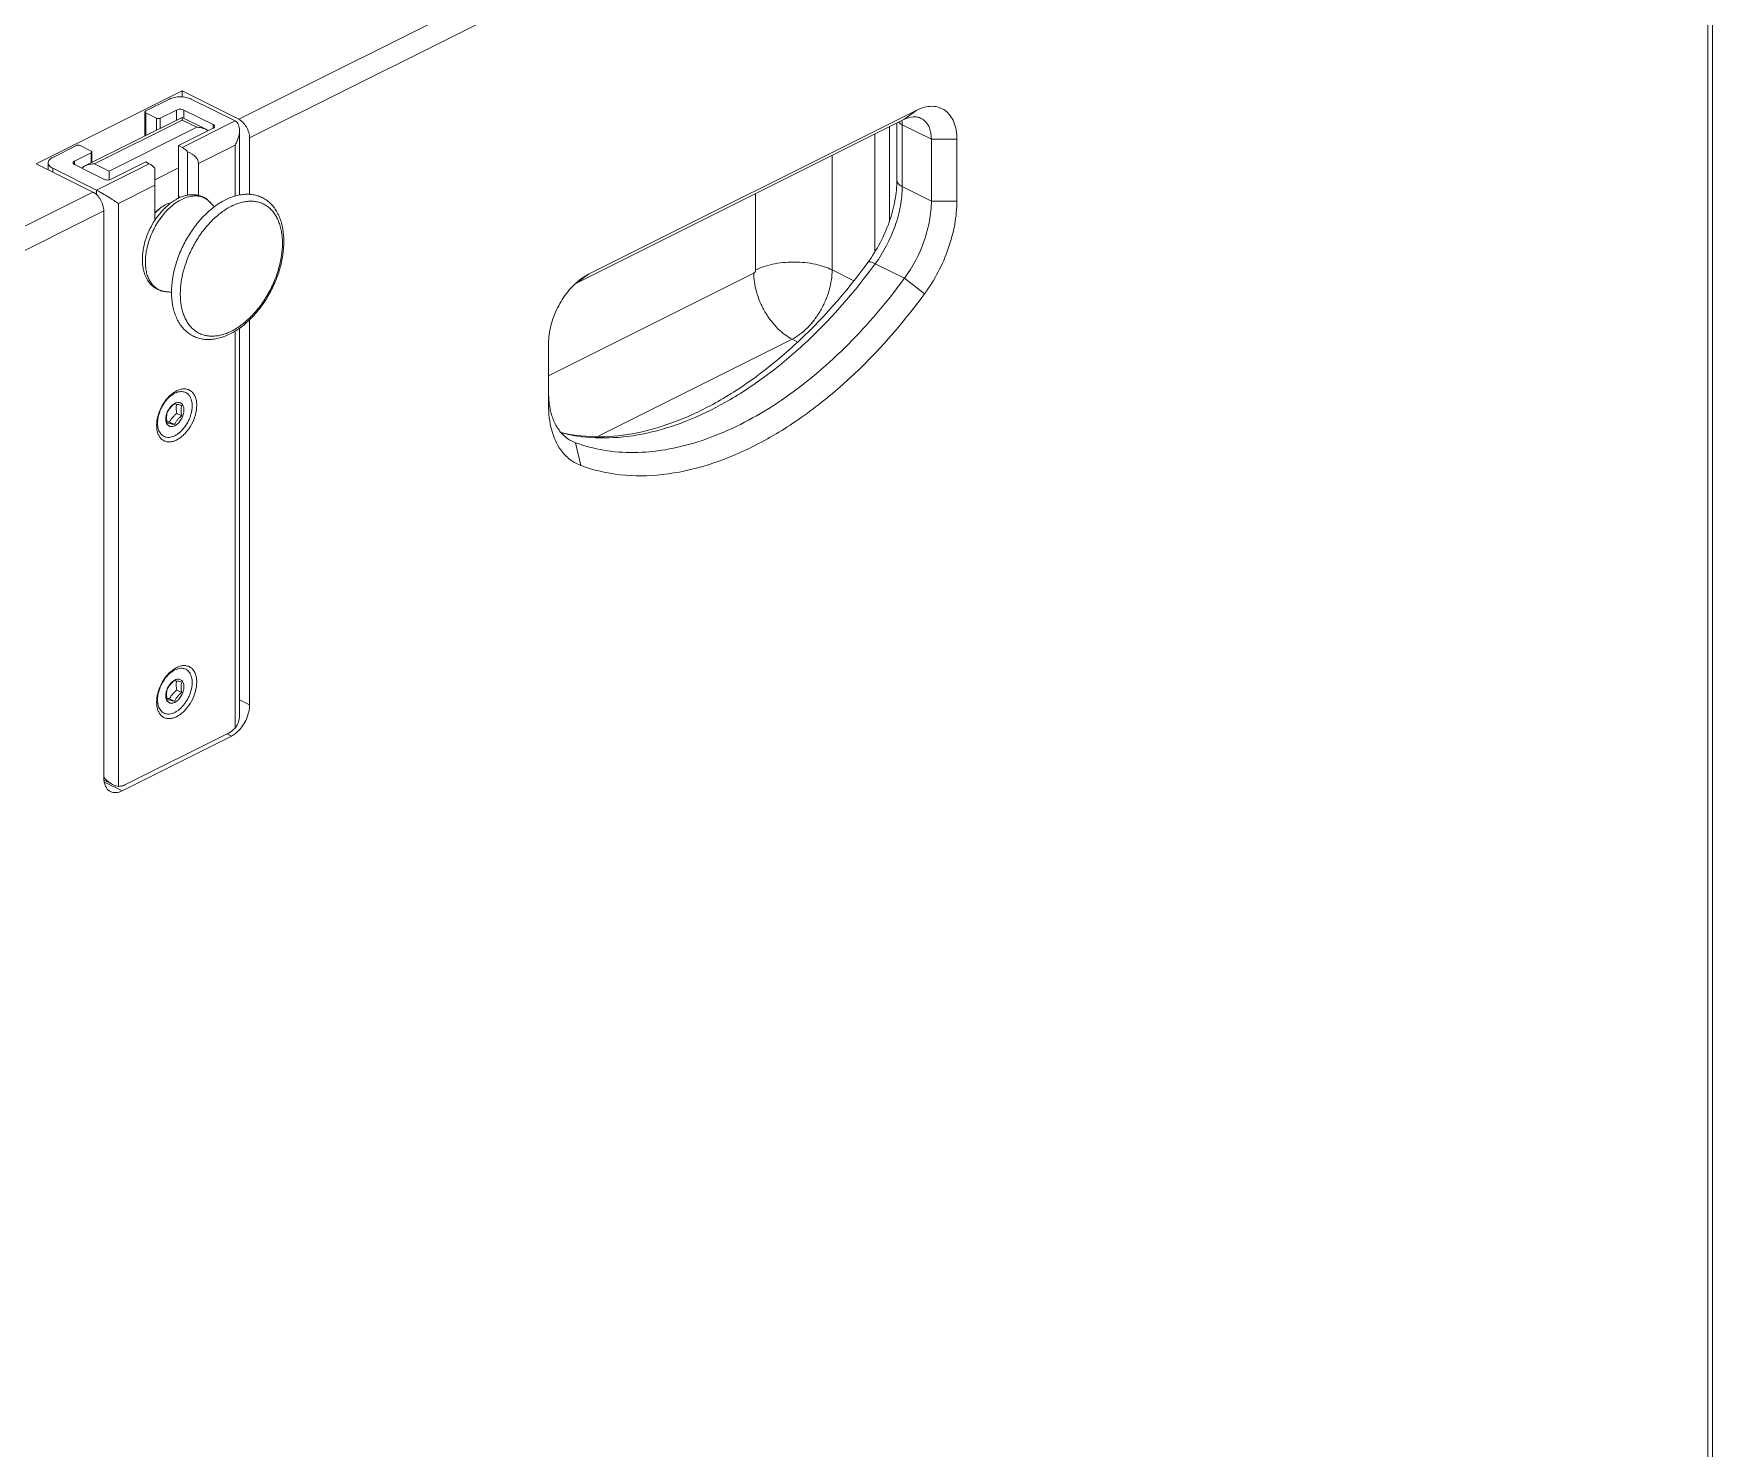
# Model space of a CAD drawing. Header units: millimetres. Extents: x 1177 to 4147, y 93 to 2194.
# Drawn here: x 2717 to 2944.9, y 840.2 to 1032.4 of the extents above; entities that cross this region are included whole.
import ezdxf

# ---------------------------------------------------------------- set-up
doc = ezdxf.new("R2010")
doc.units = ezdxf.units.MM
doc.header["$LTSCALE"] = 0.1
doc.layers.get('0').update_dxf_attribs({"lineweight": 13})

# ---------------------------------------------------------------- blocks, each defined once
blk = doc.blocks.new('02')
for p, q in [((4690.31, 1049.53), (4973.15, 1190.95)), ((4692.43, 1045.87), (4975.27, 1187.29)), ((4975.27, 1187.29), (4975.27, 690.19)), ((4976.15, 1188.35), (4976.15, 691.25)), ((4651.06, 1040.86), (4679.35, 1055.01)), ((4679.35, 1053.83), (4679.35, 1055.01)), ((4690.31, 1049.53), (4679.35, 1055.01)), ((4676.87, 1053.42), (4672.27, 1051.12)), ((4689.6, 1049.17), (4681.11, 1053.42)), ((4679.35, 1049.86), (4660.62, 1040.5)), ((4662.37, 1040.86), (4679.35, 1049.35)), ((4672.13, 1050.94), (4672.13, 1046.25)), ((4672.27, 1050.76), (4672.27, 1046.33)), ((4672.27, 1050.76), (4674.4, 1049.7)), ((4674.4, 1049.7), (4674.4, 1047.39)), ((4675.1, 1049.7), (4678.28, 1051.29)), ((4675.1, 1049.7), (4675.1, 1047.74)), ((4678.28, 1049.33), (4678.28, 1051.29)), ((4679.35, 1049.35), (4679.35, 1049.86)), ((4683.93, 1047.57), (4679.35, 1049.86)), ((4682.17, 1047.94), (4679.35, 1049.35)), ((4679.35, 1044.05), (4689.6, 1049.17)), ((4679.7, 1049.69), (4679.7, 1051.29)), ((4679.7, 1051.29), (4685.36, 1048.47)), ((4755.71, 1017.63), (4819.35, 1049.45)), ((4758.19, 1019.43), (4821.83, 1051.25)), ((4817.97, 1037.68), (4817.97, 1048.76)), ((4821.83, 1051.25), (4819.35, 1049.45)), ((4682.17, 1047.94), (4665.2, 1039.45)), ((4685.36, 1047.76), (4678.64, 1044.4)), ((4685.36, 1047.76), (4685.36, 1048.47)), ((4690.48, 1047.35), (4690.48, 1034.78)), ((4692.43, 1045.87), (4692.43, 1034.91)), ((4813.7, 1023.89), (4813.7, 1046.62)), ((4816.52, 1029.69), (4816.52, 1048.04)), ((4819, 1036.44), (4819, 1048.44)), ((4824.66, 1045.61), (4819, 1048.44)), ((4829.61, 1045.61), (4824.66, 1045.61)), ((4824.66, 1045.61), (4824.66, 1033.62)), ((4829.61, 1045.61), (4829.61, 1033.62)), ((4658.84, 1044.4), (4654.24, 1042.1)), ((4658.49, 1041.39), (4661.67, 1042.99)), ((4661.67, 1043.34), (4659.55, 1044.4)), ((4661.67, 1042.99), (4661.67, 1041.02)), ((4661.81, 1043.16), (4661.81, 1041.1)), ((4678.64, 1044.4), (4678.64, 1034.51)), ((4679.35, 1044.05), (4678.64, 1044.4)), ((4680.41, 1043.17), (4680.41, 1034.77)), ((4682.53, 1040.92), (4689.6, 1044.45)), ((4689.6, 1044.45), (4689.6, 1034.6)), ((4805.42, 1042.49), (4805.42, 1020.26)), ((4662.02, 1035.38), (4651.06, 1040.86)), ((4653.36, 1041.04), (4653.36, 1039.71)), ((4654.24, 1039.98), (4654.24, 1039.27)), ((4654.24, 1039.98), (4662.73, 1035.74)), ((4658.49, 1040.69), (4658.49, 1041.39)), ((4664.14, 1037.86), (4658.49, 1040.69)), ((4665.2, 1039.45), (4662.37, 1040.86)), ((4662.73, 1035.74), (4672.98, 1040.86)), ((4665.2, 1037.75), (4665.2, 1039.45)), ((4672.27, 1041.22), (4665.56, 1037.86)), ((4672.98, 1040.86), (4672.27, 1041.22)), ((4678.64, 1040.07), (4674.04, 1037.77)), ((4674.04, 1029.86), (4674.04, 1039.99)), ((4682.53, 1040.92), (4682.53, 1034.73)), ((4662.73, 1035.74), (4662.73, 1034.86)), ((4666.97, 1033.14), (4674.04, 1036.68)), ((4824.66, 1033.62), (4819, 1036.44)), ((4630, 1019.37), (4662.02, 1035.38)), ((4666.97, 1033.14), (4666.97, 920.05)), ((4674.61, 1031.89), (4675.17, 1032.31)), ((4678.64, 1034.51), (4678.99, 1034.34)), ((4790.57, 1020.26), (4790.57, 1035.06)), ((4829.61, 1033.62), (4824.66, 1033.62)), ((4632.12, 1015.71), (4664.14, 1031.73)), ((4664.14, 1031.73), (4664.14, 921.74)), ((4673.82, 1029.54), (4673.8, 1029.51)), ((4750.41, 999.74), (4790.22, 1019.65)), ((4758.19, 1019.43), (4755.71, 1017.63)), ((4756.63, 1018.45), (4758.19, 1019.43)), ((4805.42, 1020.26), (4809.47, 1018.23)), ((4819.44, 1018.65), (4813.78, 1021.47)), ((4823.35, 1015.65), (4819.44, 1018.65)), ((4692.43, 1010.62), (4692.43, 935.88)), ((4689.6, 1008.39), (4689.6, 931.37)), ((4690.48, 1008.99), (4690.48, 933.94)), ((4797.64, 1006.84), (4760.14, 988.09)), ((4798.57, 1006.38), (4797.64, 1006.84)), ((4750.41, 994.02), (4750.41, 1006.01)), ((4677.85, 990.25), (4676.9, 990.72)), ((4679.27, 991.95), (4678.32, 992.43)), ((4755.63, 986.74), (4754.96, 987.03)), ((4755.63, 986.74), (4754.98, 987.06)), ((4756.67, 982.31), (4755.63, 986.74)), ((4679.27, 938.26), (4678.32, 938.74)), ((4677.85, 936.55), (4676.9, 937.03)), ((4692.43, 935.88), (4690.48, 936.86)), ((4667.68, 919.18), (4688.89, 929.78)), ((4668.39, 920.4), (4688.18, 930.3)), ((4688.89, 929.78), (4688.03, 930.22)), ((4664.21, 921.22), (4665.98, 920.34)), ((4667.68, 919.18), (4664.26, 920.89))]:
    blk.add_line(p, q)
blk.add_lwpolyline([(4673.82, 1029.54), (4673.81, 1029.53), (4673.8, 1029.51)])
for centre, radius, start, end in [((4686.89, 1021.53), 15.33, 147.0268, 148.5104), ((4718.32, 1091.22), 118.23, 323.5283, 323.8463), ((4676.32, 1013.64), 2.41, 66.2621, 66.9152), ((4680.93, 991.75), 5.7, 125.2079, 126.8723), ((4678.88, 992.47), 2.13, 116.6099, 120.0733), ((4680.12, 991.11), 3.98, 158.6971, 159.1186), ((4680.93, 938.05), 5.7, 125.2079, 126.8723), ((4680.12, 937.41), 3.98, 158.6971, 159.1186), ((4678.88, 938.78), 2.13, 116.6099, 120.0733), ((4685.82, 935.18), 6.23, 311.929, 315.1076)]:
    blk.add_arc(centre, radius, start, end)
blk.add_ellipse((4678.28, 1040.92), major_axis=(4.24, 0), ratio=0.612372, start_param=0, end_param=1.047198)
for points, knots in [([(4681.11, 1053.42), (4680.97, 1053.49), (4680.65, 1053.62), (4679.94, 1053.8), (4678.99, 1053.89), (4678.04, 1053.8), (4677.34, 1053.62), (4677.02, 1053.49), (4676.87, 1053.42)], [0, 0, 0, 0, 0.112572, 0.235644, 0.5, 0.764356, 0.887428, 1, 1, 1, 1]), ([(4821.83, 1051.25), (4822.31, 1051.49), (4823.28, 1051.87), (4824.77, 1052.08), (4826.16, 1051.87), (4827.38, 1051.25), (4828.37, 1050.25), (4829.09, 1048.93), (4829.52, 1047.35), (4829.61, 1046.2), (4829.61, 1045.61)], [0, 0, 0, 0, 0.13479, 0.257227, 0.370323, 0.480087, 0.593354, 0.715915, 0.851336, 1, 1, 1, 1]), ([(4672.27, 1051.12), (4672.25, 1051.11), (4672.21, 1051.08), (4672.17, 1051.04), (4672.14, 1050.99), (4672.13, 1050.96), (4672.13, 1050.94)], [0, 0, 0, 0, 0.301881, 0.565479, 0.793524, 1, 1, 1, 1]), ([(4672.13, 1050.94), (4672.13, 1050.92), (4672.14, 1050.89), (4672.17, 1050.84), (4672.21, 1050.8), (4672.25, 1050.77), (4672.27, 1050.76)], [0, 0, 0, 0, 0.206476, 0.434521, 0.698119, 1, 1, 1, 1]), ([(4674.4, 1049.7), (4674.45, 1049.68), (4674.56, 1049.64), (4674.75, 1049.62), (4674.93, 1049.64), (4675.05, 1049.68), (4675.1, 1049.7)], [0, 0, 0, 0, 0.23537, 0.5, 0.76463, 1, 1, 1, 1]), ([(4678.28, 1051.29), (4678.39, 1051.35), (4678.62, 1051.42), (4678.99, 1051.45), (4679.36, 1051.42), (4679.6, 1051.35), (4679.7, 1051.29)], [0, 0, 0, 0, 0.235399, 0.5, 0.764601, 1, 1, 1, 1]), ([(4689.6, 1049.17), (4689.75, 1049.1), (4690.02, 1048.88), (4690.3, 1048.44), (4690.45, 1047.91), (4690.48, 1047.54), (4690.48, 1047.35)], [0, 0, 0, 0, 0.235988, 0.478323, 0.732949, 1, 1, 1, 1]), ([(4692.43, 1045.87), (4692.43, 1046.23), (4692.3, 1046.98), (4691.85, 1048.03), (4691.18, 1048.92), (4690.61, 1049.38), (4690.31, 1049.53)], [0, 0, 0, 0, 0.246793, 0.511785, 0.770324, 1, 1, 1, 1]), ([(4818.3, 1048.93), (4818.33, 1048.9), (4818.45, 1048.79), (4818.58, 1048.68), (4818.69, 1048.61)], [0, 0, 0, 0, 0.235824, 1, 1, 1, 1]), ([(4818.69, 1048.61), (4818.71, 1048.6), (4818.81, 1048.53), (4818.92, 1048.48), (4819, 1048.44)], [0, 0, 0, 0, 0.242404, 1, 1, 1, 1]), ([(4819, 1048.44), (4819, 1048.51), (4819, 1048.78), (4818.98, 1049.06), (4818.95, 1049.26)], [0, 0, 0, 0, 0.254987, 1, 1, 1, 1]), ([(4819.35, 1049.45), (4819.9, 1049.73), (4820.79, 1050.01), (4821.95, 1049.96), (4822.47, 1049.78), (4822.71, 1049.66)], [0, 0, 0, 0, 0.534132, 0.772347, 1, 1, 1, 1]), ([(4822.71, 1049.66), (4823.01, 1049.51), (4823.59, 1049.07), (4824.21, 1048.12), (4824.58, 1046.93), (4824.66, 1046.06), (4824.66, 1045.61)], [0, 0, 0, 0, 0.217167, 0.450362, 0.71044, 1, 1, 1, 1]), ([(4682.17, 1047.94), (4682.48, 1047.94), (4683.08, 1047.89), (4683.66, 1047.7), (4683.93, 1047.57)], [0, 0, 0, 0, 0.504122, 1, 1, 1, 1]), ([(4683.93, 1047.57), (4683.97, 1047.55), (4684.13, 1047.46), (4684.28, 1047.36), (4684.39, 1047.28)], [0, 0, 0, 0, 0.252696, 1, 1, 1, 1]), ([(4685.36, 1048.47), (4685.4, 1048.44), (4685.48, 1048.4), (4685.57, 1048.31), (4685.63, 1048.22), (4685.65, 1048.15), (4685.65, 1048.11)], [0, 0, 0, 0, 0.302291, 0.565549, 0.793458, 1, 1, 1, 1]), ([(4685.65, 1048.11), (4685.65, 1048.08), (4685.63, 1048.01), (4685.57, 1047.91), (4685.48, 1047.83), (4685.4, 1047.78), (4685.36, 1047.76)], [0, 0, 0, 0, 0.206542, 0.434451, 0.697709, 1, 1, 1, 1]), ([(4690.48, 1047.35), (4690.48, 1047.11), (4690.43, 1046.61), (4690.25, 1045.87), (4689.97, 1045.14), (4689.73, 1044.68), (4689.6, 1044.45)], [0, 0, 0, 0, 0.240398, 0.488828, 0.742714, 1, 1, 1, 1]), ([(4654.24, 1042.1), (4654.11, 1042.04), (4653.88, 1041.9), (4653.59, 1041.64), (4653.41, 1041.35), (4653.36, 1041.14), (4653.36, 1041.04)], [0, 0, 0, 0, 0.302467, 0.565523, 0.793418, 1, 1, 1, 1]), ([(4659.55, 1044.4), (4659.5, 1044.43), (4659.38, 1044.46), (4659.19, 1044.48), (4659.01, 1044.46), (4658.89, 1044.43), (4658.84, 1044.4)], [0, 0, 0, 0, 0.23537, 0.5, 0.76463, 1, 1, 1, 1]), ([(4661.81, 1043.16), (4661.81, 1043.18), (4661.81, 1043.21), (4661.78, 1043.26), (4661.73, 1043.31), (4661.69, 1043.33), (4661.67, 1043.34)], [0, 0, 0, 0, 0.206476, 0.434521, 0.698119, 1, 1, 1, 1]), ([(4661.67, 1042.99), (4661.69, 1043), (4661.73, 1043.02), (4661.78, 1043.06), (4661.81, 1043.11), (4661.81, 1043.15), (4661.81, 1043.16)], [0, 0, 0, 0, 0.301881, 0.565479, 0.793524, 1, 1, 1, 1]), ([(4679.35, 1044.05), (4679.54, 1043.95), (4679.93, 1043.69), (4680.25, 1043.35), (4680.41, 1043.17)], [0, 0, 0, 0, 0.475449, 1, 1, 1, 1]), ([(4653.36, 1041.04), (4653.36, 1040.94), (4653.41, 1040.73), (4653.59, 1040.44), (4653.88, 1040.19), (4654.11, 1040.05), (4654.24, 1039.98)], [0, 0, 0, 0, 0.206582, 0.434477, 0.697533, 1, 1, 1, 1]), ([(4658.19, 1041.04), (4658.19, 1041.07), (4658.21, 1041.14), (4658.27, 1041.24), (4658.36, 1041.33), (4658.44, 1041.37), (4658.49, 1041.39)], [0, 0, 0, 0, 0.206542, 0.434451, 0.697709, 1, 1, 1, 1]), ([(4658.49, 1040.69), (4658.44, 1040.71), (4658.36, 1040.76), (4658.27, 1040.84), (4658.21, 1040.94), (4658.19, 1041.01), (4658.19, 1041.04)], [0, 0, 0, 0, 0.302291, 0.565549, 0.793458, 1, 1, 1, 1]), ([(4660.62, 1040.5), (4660.49, 1040.43), (4660.23, 1040.28), (4660.01, 1040.08), (4659.9, 1039.98)], [0, 0, 0, 0, 0.505796, 1, 1, 1, 1]), ([(4662.37, 1040.86), (4662.07, 1040.86), (4661.47, 1040.82), (4660.89, 1040.63), (4660.62, 1040.5)], [0, 0, 0, 0, 0.50405, 1, 1, 1, 1]), ([(4672.98, 1040.86), (4673.18, 1040.77), (4673.56, 1040.5), (4673.89, 1040.17), (4674.04, 1039.99)], [0, 0, 0, 0, 0.475449, 1, 1, 1, 1]), ([(4666.97, 1033.14), (4666.84, 1033.23), (4666.57, 1033.43), (4666.12, 1033.73), (4665.63, 1034.05), (4664.89, 1034.52), (4664.1, 1034.99), (4663.31, 1035.44), (4662.92, 1035.65), (4662.73, 1035.74)], [0, 0, 0, 0, 0.095269, 0.202888, 0.321913, 0.451322, 0.732615, 0.873663, 1, 1, 1, 1]), ([(4665.56, 1037.86), (4665.45, 1037.81), (4665.22, 1037.74), (4664.85, 1037.7), (4664.48, 1037.74), (4664.24, 1037.81), (4664.14, 1037.86)], [0, 0, 0, 0, 0.235399, 0.5, 0.764601, 1, 1, 1, 1]), ([(4817.97, 1037.68), (4817.97, 1036.37), (4817.69, 1033.63), (4816.2, 1028.12), (4814.13, 1024.17), (4812.39, 1021.78)], [0, 0, 0, 0, 0.230076, 0.48108, 1, 1, 1, 1]), ([(4813.78, 1021.47), (4815.41, 1023.7), (4817.34, 1027.4), (4818.74, 1032.58), (4819, 1035.19), (4819, 1036.44)], [0, 0, 0, 0, 0.514533, 0.76522, 1, 1, 1, 1]), ([(4817.97, 1037.68), (4817.97, 1037.57), (4818.03, 1037.32), (4818.24, 1036.98), (4818.57, 1036.68), (4818.85, 1036.52), (4819, 1036.44)], [0, 0, 0, 0, 0.206476, 0.434521, 0.698119, 1, 1, 1, 1]), ([(4662.02, 1035.38), (4662.32, 1035.23), (4662.9, 1034.78), (4663.56, 1033.89), (4664.02, 1032.84), (4664.14, 1032.09), (4664.14, 1031.73)], [0, 0, 0, 0, 0.229676, 0.488215, 0.753207, 1, 1, 1, 1]), ([(4684.71, 1033.47), (4684.48, 1033.7), (4683.99, 1034.09), (4683.12, 1034.49), (4682.15, 1034.66), (4681.12, 1034.6), (4680.05, 1034.32), (4678.97, 1033.83), (4677.9, 1033.15), (4676.86, 1032.28), (4675.88, 1031.25), (4674.97, 1030.08), (4674.17, 1028.8), (4673.48, 1027.45), (4672.92, 1026.04), (4672.52, 1024.61), (4672.27, 1023.2), (4672.21, 1022.27), (4672.21, 1021.82)], [0, 0, 0, 0, 0.046254, 0.091892, 0.138682, 0.188164, 0.241419, 0.299003, 0.360991, 0.427071, 0.496632, 0.568846, 0.642732, 0.717223, 0.791222, 0.863654, 0.93353, 1, 1, 1, 1]), ([(4685.05, 1033.08), (4684.9, 1033.27), (4684.56, 1033.64), (4683.99, 1034.11), (4683.35, 1034.48), (4682.65, 1034.73), (4681.92, 1034.86), (4681.16, 1034.88), (4680.39, 1034.79), (4679.61, 1034.6), (4678.84, 1034.3), (4677.8, 1033.76), (4676.55, 1032.86), (4675.19, 1031.5), (4674.4, 1030.44), (4674.03, 1029.87)], [0, 0, 0, 0, 0.055595, 0.110352, 0.164777, 0.219281, 0.274308, 0.330316, 0.387741, 0.446983, 0.508361, 0.57208, 0.706626, 0.85004, 1, 1, 1, 1]), ([(4674.03, 1031.27), (4674.12, 1031.37), (4674.48, 1031.74), (4674.87, 1032.08), (4675.17, 1032.31)], [0, 0, 0, 0, 0.257742, 1, 1, 1, 1]), ([(4675.17, 1032.31), (4675.5, 1032.55), (4676.15, 1032.96), (4676.87, 1033.24), (4677.23, 1033.32)], [0, 0, 0, 0, 0.525497, 1, 1, 1, 1]), ([(4699.08, 1025.81), (4699.08, 1026.63), (4698.99, 1027.84), (4698.64, 1029.38), (4698.28, 1030.44), (4697.82, 1031.42), (4697.25, 1032.3), (4696.59, 1033.07), (4695.83, 1033.73), (4694.99, 1034.25), (4694.07, 1034.64), (4693.1, 1034.88), (4692.09, 1034.97), (4691.05, 1034.92), (4689.99, 1034.74), (4688.93, 1034.41), (4687.48, 1033.8), (4685.71, 1032.71), (4683.72, 1030.99), (4681.91, 1028.92), (4680.32, 1026.55), (4679.02, 1023.98), (4678.04, 1021.29), (4677.43, 1018.59), (4677.28, 1016.79), (4677.28, 1015.91)], [0, 0, 0, 0, 0.062933, 0.092651, 0.121235, 0.148783, 0.17544, 0.201396, 0.226864, 0.252072, 0.27726, 0.302662, 0.32851, 0.355023, 0.382393, 0.410775, 0.44028, 0.502771, 0.569814, 0.640611, 0.71388, 0.788058, 0.86148, 0.932563, 1, 1, 1, 1]), ([(4678.67, 1034.17), (4678.66, 1034.2), (4678.65, 1034.31), (4678.64, 1034.42), (4678.64, 1034.51)], [0, 0, 0, 0, 0.24162, 1, 1, 1, 1]), ([(4698.79, 1025.45), (4698.79, 1026.21), (4698.71, 1027.33), (4698.39, 1028.75), (4698.06, 1029.71), (4697.65, 1030.58), (4697.15, 1031.36), (4696.57, 1032.03), (4695.91, 1032.59), (4695.18, 1033.04), (4694.39, 1033.36), (4693.55, 1033.55), (4692.67, 1033.62), (4691.75, 1033.56), (4690.8, 1033.37), (4689.84, 1033.07), (4688.51, 1032.48), (4686.87, 1031.44), (4685.03, 1029.82), (4683.33, 1027.84), (4681.84, 1025.59), (4680.61, 1023.15), (4679.7, 1020.62), (4679.13, 1018.07), (4678.99, 1016.38), (4678.99, 1015.55)], [0, 0, 0, 0, 0.063385, 0.092949, 0.121078, 0.147848, 0.173402, 0.197956, 0.221794, 0.245253, 0.268702, 0.292512, 0.317022, 0.342519, 0.369223, 0.39728, 0.426772, 0.490011, 0.558546, 0.63128, 0.706699, 0.783055, 0.85852, 0.93134, 1, 1, 1, 1]), ([(4685.05, 1033.08), (4685.02, 1033.11), (4684.91, 1033.25), (4684.8, 1033.38), (4684.71, 1033.47)], [0, 0, 0, 0, 0.252889, 1, 1, 1, 1]), ([(4685.05, 1033.08), (4685.08, 1033.04), (4685.15, 1032.96), (4685.28, 1032.83), (4685.46, 1032.69), (4685.6, 1032.61), (4685.68, 1032.57)], [0, 0, 0, 0, 0.168712, 0.400856, 0.684982, 1, 1, 1, 1]), ([(4824.66, 1033.62), (4824.66, 1032.36), (4824.39, 1029.75), (4823, 1024.57), (4821.07, 1020.87), (4819.44, 1018.65)], [0, 0, 0, 0, 0.23478, 0.485467, 1, 1, 1, 1]), ([(4829.61, 1033.62), (4829.61, 1032.11), (4829.29, 1028.98), (4827.62, 1022.76), (4825.3, 1018.32), (4823.35, 1015.65)], [0, 0, 0, 0, 0.23478, 0.485467, 1, 1, 1, 1]), ([(4673.8, 1029.51), (4673.46, 1028.95), (4672.85, 1027.79), (4672.16, 1025.96), (4671.73, 1024.11), (4671.63, 1022.87), (4671.63, 1022.27)], [0, 0, 0, 0, 0.258401, 0.514808, 0.763534, 1, 1, 1, 1]), ([(4674.04, 1031.41), (4674.09, 1031.45), (4674.27, 1031.62), (4674.46, 1031.78), (4674.61, 1031.89)], [0, 0, 0, 0, 0.254817, 1, 1, 1, 1]), ([(4677.28, 1015.91), (4677.28, 1015.09), (4677.38, 1013.88), (4677.73, 1012.33), (4678.09, 1011.27), (4678.55, 1010.29), (4679.12, 1009.41), (4679.78, 1008.64), (4680.54, 1007.98), (4681.38, 1007.46), (4682.3, 1007.07), (4683.27, 1006.83), (4684.28, 1006.74), (4685.32, 1006.79), (4686.38, 1006.98), (4687.44, 1007.3), (4688.89, 1007.92), (4690.66, 1009.01), (4692.65, 1010.72), (4694.46, 1012.8), (4696.05, 1015.16), (4697.35, 1017.74), (4698.33, 1020.42), (4698.93, 1023.12), (4699.08, 1024.93), (4699.08, 1025.81)], [0, 0, 0, 0, 0.062933, 0.092651, 0.121235, 0.148783, 0.17544, 0.201396, 0.226864, 0.252072, 0.27726, 0.302662, 0.32851, 0.355023, 0.382393, 0.410775, 0.44028, 0.502771, 0.569814, 0.640611, 0.71388, 0.788058, 0.86148, 0.932563, 1, 1, 1, 1]), ([(4698.79, 1025.45), (4698.79, 1024.63), (4698.65, 1022.93), (4698.08, 1020.39), (4697.17, 1017.85), (4695.94, 1015.41), (4694.46, 1013.16), (4692.76, 1011.19), (4690.91, 1009.57), (4689.27, 1008.53), (4687.94, 1007.94), (4686.98, 1007.63), (4686.03, 1007.45), (4685.11, 1007.39), (4684.23, 1007.45), (4683.39, 1007.65), (4682.6, 1007.97), (4681.87, 1008.41), (4681.22, 1008.98), (4680.64, 1009.65), (4680.14, 1010.43), (4679.72, 1011.3), (4679.4, 1012.26), (4679.08, 1013.68), (4678.99, 1014.79), (4678.99, 1015.55)], [0, 0, 0, 0, 0.06866, 0.14148, 0.216945, 0.293301, 0.36872, 0.441454, 0.509989, 0.573228, 0.60272, 0.630777, 0.657481, 0.682978, 0.707488, 0.731298, 0.754747, 0.778206, 0.802044, 0.826598, 0.852152, 0.878922, 0.907051, 0.936615, 1, 1, 1, 1]), ([(4671.63, 1022.27), (4671.63, 1021.85), (4671.68, 1021.03), (4671.91, 1019.85), (4672.32, 1018.78), (4672.88, 1017.84), (4673.61, 1017.06), (4674.49, 1016.48), (4675.48, 1016.12), (4676.18, 1016.04), (4676.53, 1016.03)], [0, 0, 0, 0, 0.142422, 0.277524, 0.405813, 0.528525, 0.647383, 0.764305, 0.881208, 1, 1, 1, 1]), ([(4675.85, 1016.09), (4675.58, 1016.14), (4675.05, 1016.29), (4674.33, 1016.68), (4673.69, 1017.23), (4673.16, 1017.92), (4672.73, 1018.75), (4672.43, 1019.69), (4672.25, 1020.72), (4672.21, 1021.44), (4672.21, 1021.82)], [0, 0, 0, 0, 0.111142, 0.221095, 0.333083, 0.450021, 0.574159, 0.706904, 0.848897, 1, 1, 1, 1]), ([(4752.57, 988.79), (4754.77, 988.23), (4759.49, 987.63), (4766.88, 988.28), (4774.62, 990.45), (4782.56, 994.11), (4790.5, 999.19), (4801.1, 1007.92), (4808.13, 1015.95), (4812.39, 1021.78)], [0, 0, 0, 0, 0.094616, 0.19632, 0.307258, 0.428243, 0.559134, 0.699073, 1, 1, 1, 1]), ([(4755.16, 988.16), (4757.45, 987.76), (4762.27, 987.44), (4769.68, 988.42), (4777.29, 990.79), (4784.97, 994.5), (4792.57, 999.48), (4802.64, 1007.85), (4809.33, 1015.45), (4813.39, 1020.94)], [0, 0, 0, 0, 0.09963, 0.205264, 0.318457, 0.439907, 0.569619, 0.706994, 1, 1, 1, 1]), ([(4790.22, 1019.65), (4790.27, 1019.67), (4790.37, 1019.75), (4790.51, 1019.94), (4790.57, 1020.13), (4790.57, 1020.26)], [0, 0, 0, 0, 0.230642, 0.490287, 1, 1, 1, 1]), ([(4797.64, 1006.84), (4797.17, 1007.08), (4796.2, 1007.68), (4794.83, 1008.87), (4793.51, 1010.37), (4792.34, 1012.13), (4791.39, 1014.04), (4790.71, 1015.99), (4790.31, 1017.86), (4790.22, 1019.08), (4790.22, 1019.65)], [0, 0, 0, 0, 0.102831, 0.220621, 0.350986, 0.489246, 0.629157, 0.764203, 0.88896, 1, 1, 1, 1]), ([(4790.57, 1020.26), (4791.05, 1020.5), (4792.11, 1020.93), (4793.88, 1021.41), (4795.87, 1021.72), (4797.98, 1021.83), (4800.1, 1021.73), (4802.1, 1021.41), (4803.88, 1020.93), (4804.94, 1020.5), (4805.42, 1020.26)], [0, 0, 0, 0, 0.104197, 0.224682, 0.3582, 0.499076, 0.640113, 0.774071, 0.895161, 1, 1, 1, 1]), ([(4797.64, 1006.84), (4798.18, 1007.11), (4799.23, 1007.78), (4800.68, 1009.05), (4802.01, 1010.6), (4803.19, 1012.37), (4804.15, 1014.28), (4804.87, 1016.28), (4805.31, 1018.28), (4805.42, 1019.61), (4805.42, 1020.26)], [0, 0, 0, 0, 0.110351, 0.22985, 0.356715, 0.488274, 0.621487, 0.753146, 0.880165, 1, 1, 1, 1]), ([(4812.39, 1021.78), (4812.43, 1021.83), (4812.54, 1021.87), (4812.7, 1021.86), (4812.94, 1021.82), (4813.31, 1021.7), (4813.62, 1021.56), (4813.78, 1021.47)], [0, 0, 0, 0, 0.124431, 0.214398, 0.32703, 0.621923, 1, 1, 1, 1]), ([(4676.53, 1016.03), (4676.47, 1016.03), (4676.24, 1016.04), (4676.02, 1016.07), (4675.85, 1016.09)], [0, 0, 0, 0, 0.253667, 1, 1, 1, 1]), ([(4677.26, 1015.86), (4677.19, 1015.89), (4677.05, 1015.94), (4676.84, 1016), (4676.67, 1016.03), (4676.57, 1016.03), (4676.53, 1016.03)], [0, 0, 0, 0, 0.316233, 0.599942, 0.831661, 1, 1, 1, 1]), ([(4750.41, 1006.01), (4750.41, 1007.16), (4750.76, 1009.55), (4752.05, 1012.97), (4754, 1016.05), (4755.71, 1017.76), (4756.63, 1018.45)], [0, 0, 0, 0, 0.240921, 0.499946, 0.758983, 1, 1, 1, 1]), ([(4819.44, 1018.65), (4818.34, 1017.14), (4813.91, 1011.36), (4808.92, 1006.01), (4804.92, 1002.38)], [0, 0, 0, 0, 0.256807, 1, 1, 1, 1]), ([(4823.35, 1015.65), (4818.69, 1009.28), (4810.95, 1000.53), (4799.19, 991.18), (4790.34, 985.86), (4781.47, 982.2), (4772.75, 980.29), (4764.39, 980.2), (4759.11, 981.41), (4756.67, 982.31)], [0, 0, 0, 0, 0.298176, 0.436745, 0.566427, 0.686701, 0.797922, 0.901519, 1, 1, 1, 1]), ([(4804.92, 1002.38), (4801.01, 998.84), (4793.03, 992.71), (4781.93, 987.4), (4773.22, 985.24), (4767.04, 984.66), (4761.14, 985.1), (4757.4, 986.08), (4755.63, 986.74)], [0, 0, 0, 0, 0.291726, 0.553779, 0.673842, 0.787281, 0.895433, 1, 1, 1, 1]), ([(4677.64, 996.41), (4677.68, 996.44), (4677.86, 996.55), (4678.03, 996.66), (4678.17, 996.74)], [0, 0, 0, 0, 0.255871, 1, 1, 1, 1]), ([(4679.7, 996.59), (4679.56, 996.62), (4679.28, 996.66), (4678.84, 996.64), (4678.38, 996.52), (4678.08, 996.4), (4677.93, 996.32)], [0, 0, 0, 0, 0.227895, 0.468044, 0.724743, 1, 1, 1, 1]), ([(4677.93, 988.09), (4678.11, 988.18), (4678.46, 988.4), (4678.96, 988.79), (4679.44, 989.27), (4680.03, 990), (4680.52, 990.83), (4680.89, 991.72), (4681.1, 992.4), (4681.24, 993.07), (4681.3, 993.73), (4681.28, 994.35), (4681.18, 994.92), (4681.01, 995.43), (4680.76, 995.87), (4680.45, 996.22), (4680.19, 996.39), (4680.06, 996.46)], [0, 0, 0, 0, 0.059827, 0.123763, 0.191228, 0.261479, 0.406334, 0.479009, 0.550381, 0.619462, 0.685388, 0.747484, 0.805341, 0.858897, 0.908524, 0.955103, 1, 1, 1, 1]), ([(4678.17, 996.74), (4678.42, 996.87), (4678.91, 997.08), (4679.67, 997.21), (4680.39, 997.13), (4681.02, 996.83), (4681.53, 996.33), (4681.91, 995.66), (4682.13, 994.86), (4682.17, 994.28), (4682.17, 993.98)], [0, 0, 0, 0, 0.136452, 0.259823, 0.373351, 0.482858, 0.595429, 0.717161, 0.851716, 1, 1, 1, 1]), ([(4680.06, 996.46), (4680.03, 996.47), (4679.91, 996.52), (4679.79, 996.57), (4679.7, 996.59)], [0, 0, 0, 0, 0.249073, 1, 1, 1, 1]), ([(4750.59, 993.99), (4750.56, 994.19), (4750.45, 995.02), (4750.41, 995.86), (4750.41, 996.49)], [0, 0, 0, 0, 0.243103, 1, 1, 1, 1]), ([(4674.4, 990.09), (4674.4, 990.66), (4674.57, 991.86), (4675.22, 993.57), (4676.19, 995.11), (4677.05, 995.96), (4677.51, 996.31)], [0, 0, 0, 0, 0.240942, 0.500001, 0.759071, 1, 1, 1, 1]), ([(4682.17, 993.98), (4682.17, 993.35), (4681.97, 992.06), (4681.23, 990.23), (4680.28, 988.87), (4679.38, 987.98), (4678.67, 987.46), (4677.96, 987.09), (4677.24, 986.89), (4676.56, 986.87), (4675.93, 987.03), (4675.38, 987.37), (4674.94, 987.87), (4674.62, 988.51), (4674.5, 988.99), (4674.46, 989.25)], [0, 0, 0, 0, 0.141108, 0.292771, 0.442542, 0.513025, 0.578873, 0.639394, 0.694523, 0.745016, 0.792553, 0.839556, 0.888596, 0.94169, 1, 1, 1, 1]), ([(4675.49, 988.17), (4675.38, 988.25), (4675.17, 988.46), (4674.93, 988.83), (4674.75, 989.27), (4674.62, 989.76), (4674.57, 990.31), (4674.57, 990.88), (4674.65, 991.48), (4674.83, 992.31), (4675.21, 993.34), (4675.75, 994.29), (4676.27, 994.97), (4676.82, 995.57), (4677.29, 995.94), (4677.62, 996.15)], [0, 0, 0, 0, 0.04529, 0.093046, 0.1441, 0.198907, 0.257572, 0.319909, 0.385502, 0.45376, 0.595163, 0.73767, 0.807263, 0.874638, 1, 1, 1, 1]), ([(4676.41, 992.55), (4676.48, 992.74), (4676.66, 993.1), (4676.99, 993.59), (4677.37, 994.01), (4677.67, 994.23), (4677.82, 994.31)], [0, 0, 0, 0, 0.264274, 0.524832, 0.772497, 1, 1, 1, 1]), ([(4676.44, 992.54), (4676.52, 992.7), (4676.69, 993.02), (4677.01, 993.47), (4677.41, 993.88), (4677.7, 994.13), (4677.85, 994.25)], [0, 0, 0, 0, 0.238829, 0.485903, 0.740658, 1, 1, 1, 1]), ([(4677.62, 996.15), (4677.64, 996.16), (4677.75, 996.22), (4677.85, 996.28), (4677.93, 996.32)], [0, 0, 0, 0, 0.254342, 1, 1, 1, 1]), ([(4677.85, 994.25), (4678.05, 994.24), (4678.38, 994.18), (4678.84, 994.07), (4679.12, 994), (4679.27, 993.95)], [0, 0, 0, 0, 0.405706, 0.683587, 1, 1, 1, 1]), ([(4677.93, 994.37), (4678.04, 994.43), (4678.26, 994.51), (4678.6, 994.56), (4678.92, 994.52), (4679.19, 994.38), (4679.42, 994.15), (4679.58, 993.85), (4679.68, 993.49), (4679.71, 993.08), (4679.67, 992.64), (4679.57, 992.19), (4679.41, 991.73), (4679.19, 991.3), (4678.92, 990.9), (4678.62, 990.55), (4678.29, 990.25), (4678.05, 990.1), (4677.93, 990.04)], [0, 0, 0, 0, 0.057513, 0.109649, 0.157869, 0.204666, 0.252959, 0.305217, 0.362878, 0.426312, 0.495025, 0.567905, 0.643431, 0.719848, 0.795328, 0.868118, 0.936712, 1, 1, 1, 1]), ([(4678.26, 994.2), (4678.23, 994.06), (4678.19, 993.78), (4678.18, 993.35), (4678.23, 992.89), (4678.28, 992.59), (4678.32, 992.43)], [0, 0, 0, 0, 0.229743, 0.474013, 0.732073, 1, 1, 1, 1]), ([(4679.27, 993.95), (4679.23, 993.81), (4679.16, 993.5), (4679.13, 993.01), (4679.17, 992.49), (4679.23, 992.13), (4679.27, 991.95)], [0, 0, 0, 0, 0.226709, 0.469137, 0.72839, 1, 1, 1, 1]), ([(4752.79, 985.32), (4751.97, 986.47), (4750.73, 989.33), (4750.41, 992.39), (4750.41, 994.02)], [0, 0, 0, 0, 0.464101, 1, 1, 1, 1]), ([(4754.96, 987.03), (4754.38, 987.31), (4753.29, 988.08), (4752, 989.69), (4751.06, 991.71), (4750.71, 993.2), (4750.59, 993.99)], [0, 0, 0, 0, 0.225692, 0.462527, 0.719023, 1, 1, 1, 1]), ([(4674.46, 989.25), (4674.45, 989.31), (4674.41, 989.59), (4674.4, 989.87), (4674.4, 990.09)], [0, 0, 0, 0, 0.2425, 1, 1, 1, 1]), ([(4676.33, 990.49), (4676.27, 990.62), (4676.18, 990.93), (4676.15, 991.43), (4676.22, 991.98), (4676.33, 992.34), (4676.4, 992.53)], [0, 0, 0, 0, 0.214292, 0.45515, 0.719428, 1, 1, 1, 1]), ([(4676.44, 990.54), (4676.4, 990.72), (4676.34, 991.07), (4676.3, 991.59), (4676.33, 992.08), (4676.4, 992.39), (4676.44, 992.54)], [0, 0, 0, 0, 0.27161, 0.530864, 0.773291, 1, 1, 1, 1]), ([(4677.93, 990.04), (4677.85, 990), (4677.69, 989.94), (4677.44, 989.88), (4677.21, 989.86), (4676.98, 989.9), (4676.78, 989.98), (4676.6, 990.11), (4676.44, 990.28), (4676.37, 990.41), (4676.33, 990.49)], [0, 0, 0, 0, 0.143544, 0.27724, 0.402179, 0.520759, 0.636199, 0.752235, 0.872513, 1, 1, 1, 1]), ([(4676.9, 990.72), (4676.86, 990.74), (4676.68, 990.78), (4676.51, 990.83), (4676.38, 990.86)], [0, 0, 0, 0, 0.260801, 1, 1, 1, 1]), ([(4677.85, 990.25), (4677.71, 990.29), (4677.43, 990.36), (4676.96, 990.47), (4676.63, 990.53), (4676.44, 990.54)], [0, 0, 0, 0, 0.316413, 0.594294, 1, 1, 1, 1]), ([(4678.32, 992.43), (4678.16, 992.31), (4677.87, 992.06), (4677.48, 991.65), (4677.15, 991.2), (4676.98, 990.88), (4676.9, 990.72)], [0, 0, 0, 0, 0.25934, 0.514098, 0.761174, 1, 1, 1, 1]), ([(4679.27, 991.95), (4679.11, 991.84), (4678.82, 991.59), (4678.43, 991.18), (4678.1, 990.73), (4677.93, 990.41), (4677.85, 990.25)], [0, 0, 0, 0, 0.259343, 0.514097, 0.761172, 1, 1, 1, 1]), ([(4675.81, 987.96), (4675.78, 987.97), (4675.67, 988.03), (4675.56, 988.11), (4675.49, 988.17)], [0, 0, 0, 0, 0.249077, 1, 1, 1, 1]), ([(4677.93, 988.09), (4677.75, 988), (4677.38, 987.85), (4676.82, 987.75), (4676.37, 987.77), (4676.04, 987.86), (4675.88, 987.92), (4675.81, 987.96)], [0, 0, 0, 0, 0.279055, 0.535047, 0.772465, 0.886915, 1, 1, 1, 1]), ([(4752.66, 988.72), (4752.86, 988.66), (4753.69, 988.45), (4754.53, 988.28), (4755.16, 988.16)], [0, 0, 0, 0, 0.248816, 1, 1, 1, 1]), ([(4756.67, 982.31), (4755.91, 982.59), (4754.44, 983.41), (4753.29, 984.64), (4752.79, 985.32)], [0, 0, 0, 0, 0.490757, 1, 1, 1, 1]), ([(4674.4, 936.39), (4674.4, 936.97), (4674.57, 938.17), (4675.22, 939.87), (4676.19, 941.41), (4677.05, 942.27), (4677.51, 942.62)], [0, 0, 0, 0, 0.240942, 0.500001, 0.759071, 1, 1, 1, 1]), ([(4675.49, 934.47), (4675.38, 934.56), (4675.17, 934.76), (4674.93, 935.14), (4674.75, 935.58), (4674.62, 936.07), (4674.57, 936.61), (4674.57, 937.19), (4674.65, 937.79), (4674.83, 938.62), (4675.21, 939.64), (4675.75, 940.59), (4676.27, 941.28), (4676.82, 941.87), (4677.29, 942.25), (4677.62, 942.45)], [0, 0, 0, 0, 0.04529, 0.093046, 0.1441, 0.198907, 0.257572, 0.319909, 0.385502, 0.45376, 0.595163, 0.73767, 0.807263, 0.874638, 1, 1, 1, 1]), ([(4677.62, 942.45), (4677.64, 942.47), (4677.75, 942.53), (4677.85, 942.59), (4677.93, 942.63)], [0, 0, 0, 0, 0.254342, 1, 1, 1, 1]), ([(4677.64, 942.71), (4677.68, 942.74), (4677.86, 942.86), (4678.03, 942.97), (4678.17, 943.04)], [0, 0, 0, 0, 0.255871, 1, 1, 1, 1]), ([(4679.7, 942.9), (4679.56, 942.93), (4679.28, 942.97), (4678.84, 942.94), (4678.38, 942.83), (4678.08, 942.7), (4677.93, 942.63)], [0, 0, 0, 0, 0.227895, 0.468044, 0.724743, 1, 1, 1, 1]), ([(4677.93, 934.4), (4678.11, 934.49), (4678.46, 934.7), (4678.96, 935.1), (4679.44, 935.58), (4680.03, 936.31), (4680.52, 937.14), (4680.89, 938.03), (4681.1, 938.71), (4681.24, 939.38), (4681.3, 940.03), (4681.28, 940.65), (4681.18, 941.23), (4681.01, 941.74), (4680.76, 942.17), (4680.45, 942.52), (4680.19, 942.7), (4680.06, 942.76)], [0, 0, 0, 0, 0.059827, 0.123763, 0.191228, 0.261479, 0.406334, 0.479009, 0.550381, 0.619462, 0.685388, 0.747484, 0.805341, 0.858897, 0.908524, 0.955103, 1, 1, 1, 1]), ([(4678.17, 943.04), (4678.42, 943.17), (4678.91, 943.38), (4679.67, 943.52), (4680.39, 943.44), (4681.02, 943.14), (4681.53, 942.64), (4681.91, 941.97), (4682.13, 941.17), (4682.17, 940.59), (4682.17, 940.28)], [0, 0, 0, 0, 0.136452, 0.259823, 0.373351, 0.482858, 0.595429, 0.717161, 0.851716, 1, 1, 1, 1]), ([(4680.06, 942.76), (4680.03, 942.78), (4679.91, 942.83), (4679.79, 942.87), (4679.7, 942.9)], [0, 0, 0, 0, 0.249073, 1, 1, 1, 1]), ([(4682.17, 940.28), (4682.17, 939.66), (4681.97, 938.36), (4681.23, 936.54), (4680.28, 935.17), (4679.38, 934.29), (4678.67, 933.77), (4677.96, 933.4), (4677.24, 933.2), (4676.56, 933.18), (4675.93, 933.33), (4675.38, 933.67), (4674.94, 934.18), (4674.62, 934.82), (4674.5, 935.3), (4674.46, 935.55)], [0, 0, 0, 0, 0.141108, 0.292771, 0.442542, 0.513025, 0.578873, 0.639394, 0.694523, 0.745016, 0.792553, 0.839556, 0.888596, 0.94169, 1, 1, 1, 1]), ([(4676.33, 936.79), (4676.27, 936.93), (4676.18, 937.24), (4676.15, 937.74), (4676.22, 938.28), (4676.33, 938.65), (4676.4, 938.83)], [0, 0, 0, 0, 0.214292, 0.45515, 0.719428, 1, 1, 1, 1]), ([(4676.44, 936.85), (4676.4, 937.03), (4676.34, 937.38), (4676.3, 937.9), (4676.33, 938.39), (4676.4, 938.7), (4676.44, 938.85)], [0, 0, 0, 0, 0.27161, 0.530864, 0.773291, 1, 1, 1, 1]), ([(4676.41, 938.86), (4676.48, 939.05), (4676.66, 939.41), (4676.99, 939.9), (4677.37, 940.31), (4677.67, 940.53), (4677.82, 940.62)], [0, 0, 0, 0, 0.264274, 0.524832, 0.772497, 1, 1, 1, 1]), ([(4676.44, 938.85), (4676.52, 939.01), (4676.69, 939.33), (4677.01, 939.78), (4677.41, 940.19), (4677.7, 940.43), (4677.85, 940.55)], [0, 0, 0, 0, 0.238829, 0.485903, 0.740658, 1, 1, 1, 1]), ([(4678.32, 938.74), (4678.16, 938.62), (4677.87, 938.37), (4677.48, 937.96), (4677.15, 937.51), (4676.98, 937.19), (4676.9, 937.03)], [0, 0, 0, 0, 0.25934, 0.514098, 0.761174, 1, 1, 1, 1]), ([(4677.85, 940.55), (4678.05, 940.54), (4678.38, 940.49), (4678.84, 940.38), (4679.12, 940.3), (4679.27, 940.26)], [0, 0, 0, 0, 0.405706, 0.683587, 1, 1, 1, 1]), ([(4679.27, 938.26), (4679.11, 938.14), (4678.82, 937.89), (4678.43, 937.48), (4678.1, 937.03), (4677.93, 936.71), (4677.85, 936.55)], [0, 0, 0, 0, 0.259343, 0.514097, 0.761172, 1, 1, 1, 1]), ([(4677.93, 940.68), (4678.04, 940.73), (4678.26, 940.82), (4678.6, 940.87), (4678.92, 940.82), (4679.19, 940.68), (4679.42, 940.45), (4679.58, 940.15), (4679.68, 939.79), (4679.71, 939.39), (4679.67, 938.95), (4679.57, 938.49), (4679.41, 938.04), (4679.19, 937.61), (4678.92, 937.2), (4678.62, 936.85), (4678.29, 936.56), (4678.05, 936.41), (4677.93, 936.35)], [0, 0, 0, 0, 0.057513, 0.109649, 0.157869, 0.204666, 0.252959, 0.305217, 0.362878, 0.426312, 0.495025, 0.567905, 0.643431, 0.719848, 0.795328, 0.868118, 0.936712, 1, 1, 1, 1]), ([(4678.26, 940.5), (4678.23, 940.37), (4678.19, 940.09), (4678.18, 939.66), (4678.23, 939.2), (4678.28, 938.89), (4678.32, 938.74)], [0, 0, 0, 0, 0.229743, 0.474013, 0.732073, 1, 1, 1, 1]), ([(4679.27, 940.26), (4679.23, 940.11), (4679.16, 939.8), (4679.13, 939.31), (4679.17, 938.79), (4679.23, 938.44), (4679.27, 938.26)], [0, 0, 0, 0, 0.226709, 0.469137, 0.72839, 1, 1, 1, 1]), ([(4674.46, 935.55), (4674.45, 935.62), (4674.41, 935.9), (4674.4, 936.18), (4674.4, 936.39)], [0, 0, 0, 0, 0.2425, 1, 1, 1, 1]), ([(4677.93, 936.35), (4677.85, 936.31), (4677.69, 936.24), (4677.44, 936.18), (4677.21, 936.17), (4676.98, 936.2), (4676.78, 936.29), (4676.6, 936.42), (4676.44, 936.59), (4676.37, 936.72), (4676.33, 936.79)], [0, 0, 0, 0, 0.143544, 0.27724, 0.402179, 0.520759, 0.636199, 0.752235, 0.872513, 1, 1, 1, 1]), ([(4676.9, 937.03), (4676.86, 937.04), (4676.68, 937.09), (4676.51, 937.14), (4676.38, 937.17)], [0, 0, 0, 0, 0.260801, 1, 1, 1, 1]), ([(4677.85, 936.55), (4677.71, 936.59), (4677.43, 936.67), (4676.96, 936.78), (4676.63, 936.83), (4676.44, 936.85)], [0, 0, 0, 0, 0.316413, 0.594294, 1, 1, 1, 1]), ([(4692.43, 935.88), (4692.43, 934.96), (4691.96, 933.08), (4690.91, 931.46), (4690.23, 930.78)], [0, 0, 0, 0, 0.491385, 1, 1, 1, 1]), ([(4675.81, 934.27), (4675.78, 934.28), (4675.67, 934.34), (4675.56, 934.41), (4675.49, 934.47)], [0, 0, 0, 0, 0.249077, 1, 1, 1, 1]), ([(4677.93, 934.4), (4677.75, 934.31), (4677.38, 934.16), (4676.82, 934.06), (4676.37, 934.08), (4676.04, 934.16), (4675.88, 934.23), (4675.81, 934.27)], [0, 0, 0, 0, 0.279055, 0.535047, 0.772465, 0.886915, 1, 1, 1, 1]), ([(4688.18, 930.3), (4688.31, 930.36), (4688.82, 930.65), (4689.28, 931.04), (4689.6, 931.37)], [0, 0, 0, 0, 0.234285, 1, 1, 1, 1]), ([(4689.6, 931.37), (4689.76, 931.53), (4690.03, 931.91), (4690.3, 932.55), (4690.45, 933.24), (4690.48, 933.71), (4690.48, 933.94)], [0, 0, 0, 0, 0.246197, 0.493918, 0.745076, 1, 1, 1, 1]), ([(4689.98, 930.54), (4689.9, 930.46), (4689.56, 930.18), (4689.18, 929.93), (4688.89, 929.78)], [0, 0, 0, 0, 0.262951, 1, 1, 1, 1]), ([(4664.14, 921.85), (4664.22, 921.76), (4664.53, 921.41), (4664.88, 921.09), (4665.15, 920.87)], [0, 0, 0, 0, 0.255441, 1, 1, 1, 1]), ([(4664.72, 919.66), (4664.62, 919.79), (4664.26, 920.42), (4664.14, 921.18), (4664.14, 921.74)], [0, 0, 0, 0, 0.225019, 1, 1, 1, 1]), ([(4665.44, 919.04), (4665.37, 919.07), (4665.09, 919.23), (4664.86, 919.46), (4664.72, 919.66)], [0, 0, 0, 0, 0.245145, 1, 1, 1, 1]), ([(4665.15, 920.87), (4665.22, 920.82), (4665.48, 920.62), (4665.76, 920.45), (4665.98, 920.34)], [0, 0, 0, 0, 0.258829, 1, 1, 1, 1]), ([(4667.68, 919.18), (4667.31, 918.99), (4666.56, 918.74), (4665.76, 918.88), (4665.44, 919.04)], [0, 0, 0, 0, 0.536339, 1, 1, 1, 1]), ([(4665.98, 920.34), (4666.15, 920.26), (4666.47, 920.12), (4666.81, 920.06), (4666.97, 920.05)], [0, 0, 0, 0, 0.530432, 1, 1, 1, 1]), ([(4666.97, 920.05), (4667.2, 920.04), (4667.7, 920.1), (4668.16, 920.28), (4668.39, 920.4)], [0, 0, 0, 0, 0.474409, 1, 1, 1, 1])]:
    blk.add_open_spline(points, degree=3, knots=knots)

msp = doc.modelspace()

# ---------------------------------------------------------------- block references
at = {"xscale": 0.7, "yscale": 0.7, "zscale": 0.7}
msp.add_blockref('02', (-538.39, 286.11), dxfattribs=at)

doc.saveas('drawing.dxf')
